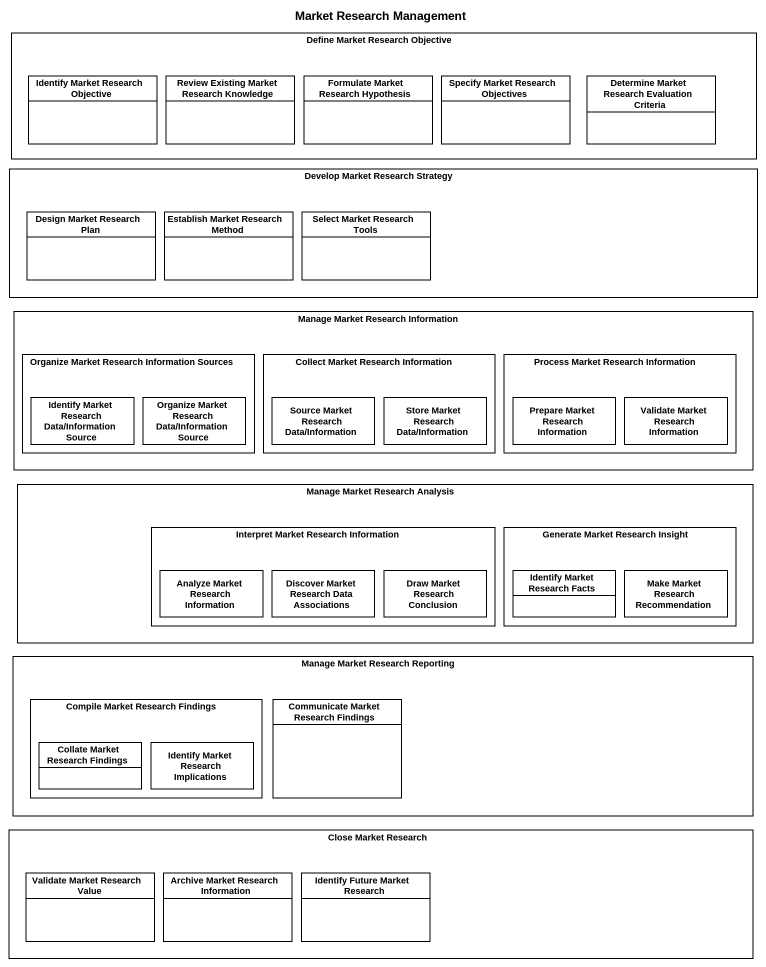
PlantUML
@startuml
title Market Research Management
hide circle
hide empty members
rectangle "Define Market Research Objective" as Define_Market_Research {
  class "Identify Market Research Objective" as Identify_Market_Research #FFFFFF
  class "Review Existing Market Research Knowledge" as Review_Existing_Market #FFFFFF
  class "Formulate Market Research Hypothesis" as Formulate_Market_Research #FFFFFF
  class "Specify Market Research Objectives" as Specify_Market_Research #FFFFFF
  class "Determine Market Research Evaluation Criteria" as Determine_Market_Research #FFFFFF
}
rectangle "Develop Market Research Strategy" as Develop_Market_Research {
  class "Design Market Research Plan" as Design_Market_Research_Plan #FFFFFF
  class "Establish Market Research Method" as Establish_Market_Research #FFFFFF
  class "Select Market Research Tools" as Select_Market_Research_Tools #FFFFFF
}
rectangle "Manage Market Research Information" as Manage_Market_Research {
  rectangle "Organize Market Research Information Sources" as Organize_Market_Research #FFFFFF {
    class "Identify Market Research Data/Information Source" as Identify_Market_Research_2 #FFFFFF
    class "Organize Market Research Data/Information Source" as Organize_Market_Research_2 #FFFFFF
  }
  rectangle "Collect Market Research Information" as Collect_Market_Research #FFFFFF {
    class "Source Market Research Data/Information" as Source_Market_Research_Data #FFFFFF
    class "Store Market Research Data/Information" as Store_Market_Research_Data #FFFFFF
  }
  rectangle "Process Market Research Information" as Process_Market_Research #FFFFFF {
    class "Prepare Market Research Information" as Prepare_Market_Research #FFFFFF
    class "Validate Market Research Information" as Validate_Market_Research #FFFFFF
  }
}
rectangle "Manage Market Research Analysis" as Manage_Market_Research_2 {
  rectangle "Interpret Market Research Information" as Interpret_Market_Research #FFFFFF {
    class "Analyze Market Research Information" as Analyze_Market_Research #FFFFFF
    class "Discover Market Research Data Associations" as Discover_Market_Research #FFFFFF
    class "Draw Market Research Conclusion" as Draw_Market_Research #FFFFFF
  }
  rectangle "Generate Market Research Insight" as Generate_Market_Research #FFFFFF {
    class "Identify Market Research Facts" as Identify_Market_Research_3 #FFFFFF
    class "Make Market Research Recommendation" as Make_Market_Research #FFFFFF
  }
}
rectangle "Manage Market Research Reporting" as Manage_Market_Research_3 {
  rectangle "Compile Market Research Findings" as Compile_Market_Research #FFFFFF {
    class "Collate Market Research Findings" as Collate_Market_Research #FFFFFF
    class "Identify Market Research Implications" as Identify_Market_Research_4 #FFFFFF
  }
  class "Communicate Market Research Findings" as Communicate_Market_Research #FFFFFF
}
rectangle "Close Market Research" as Close_Market_Research {
  class "Validate Market Research Value" as Validate_Market_Research_2 #FFFFFF
  class "Archive Market Research Information" as Archive_Market_Research #FFFFFF
  class "Identify Future Market Research" as Identify_Future_Market #FFFFFF
}
@enduml
